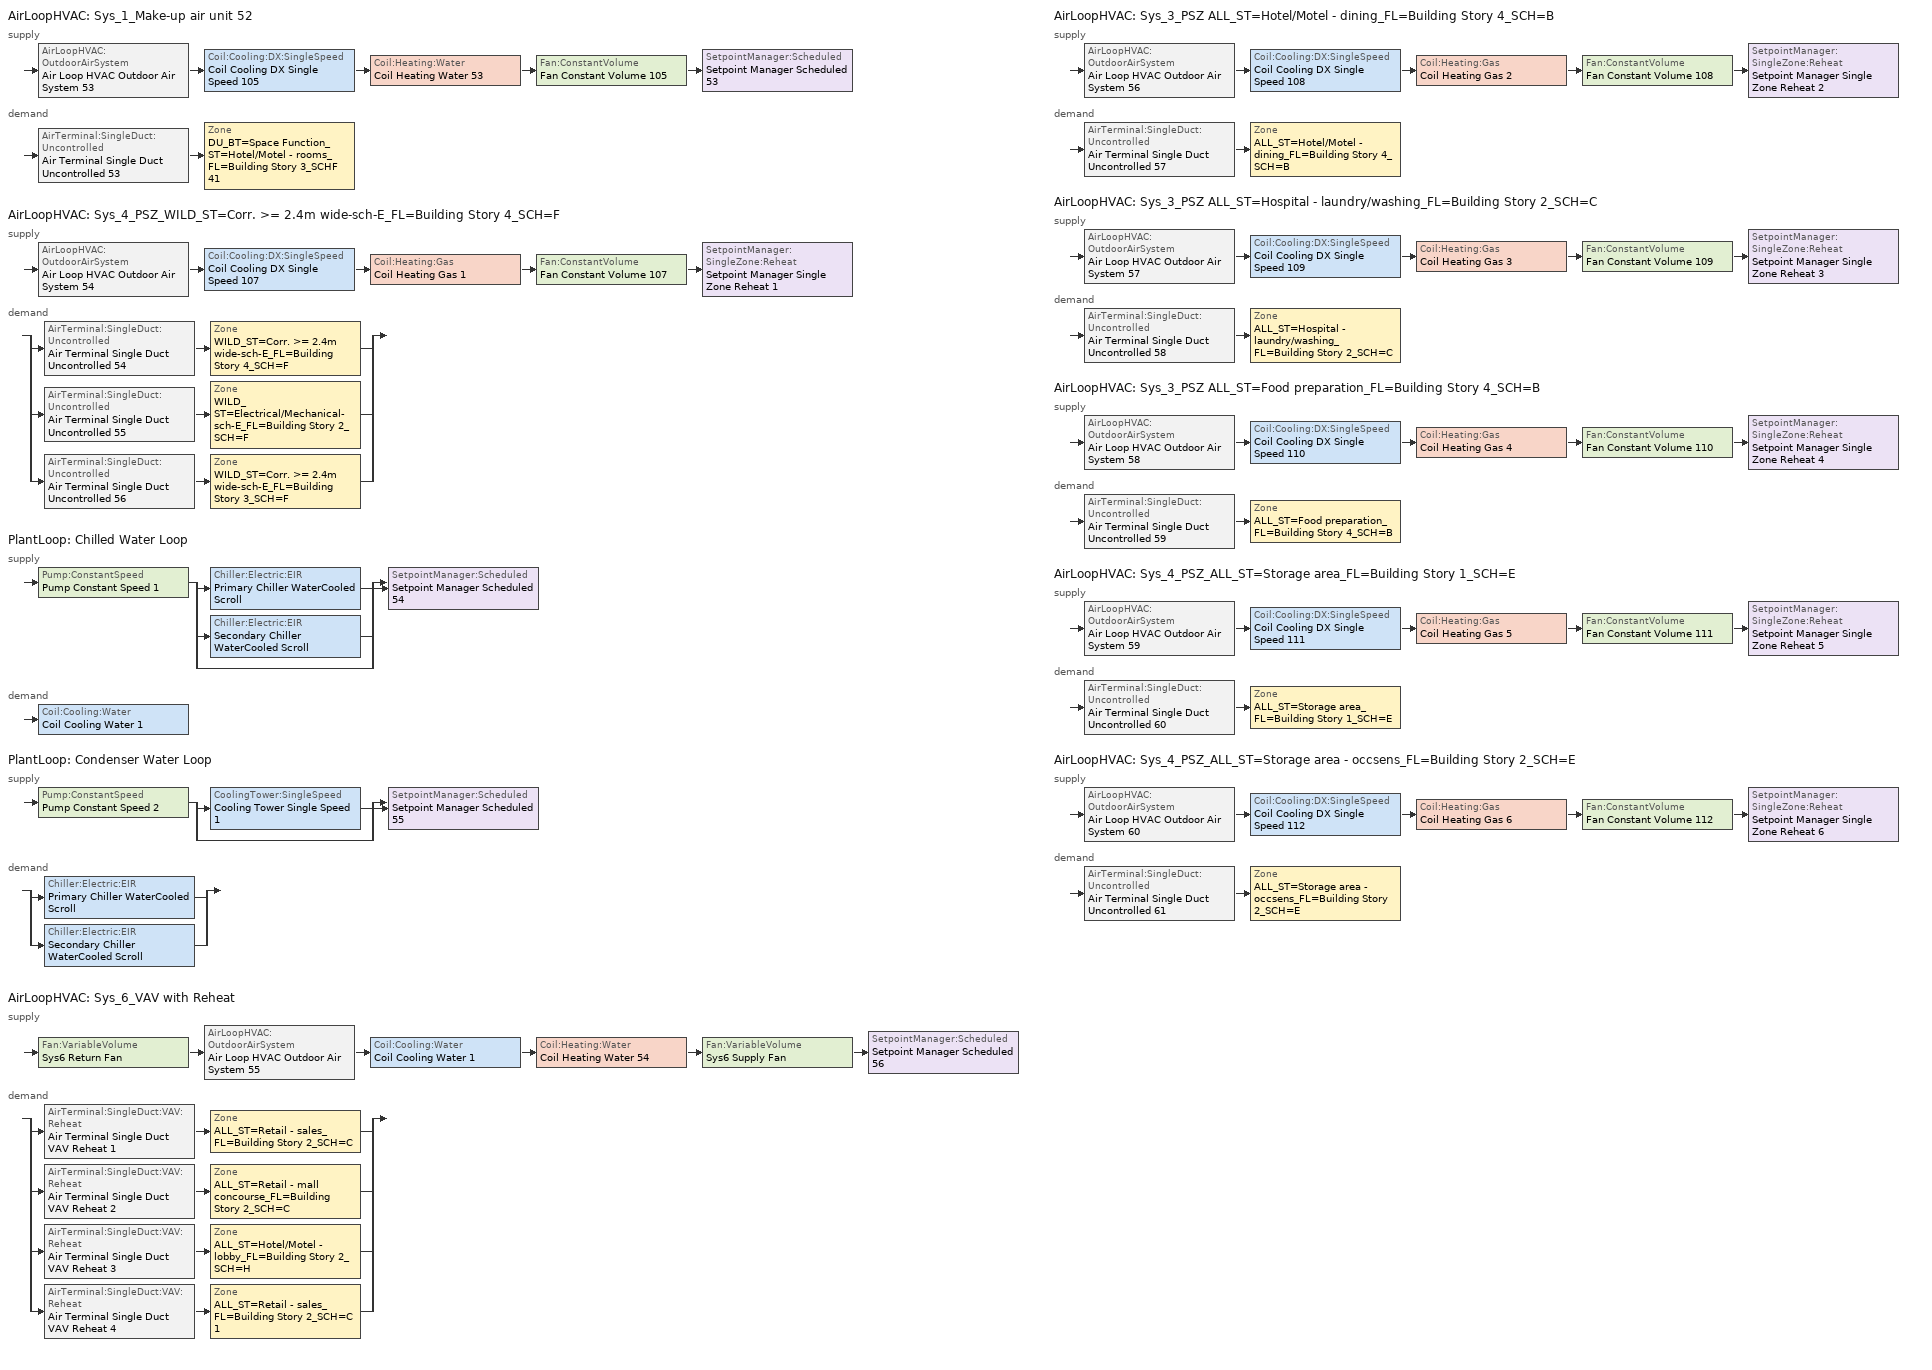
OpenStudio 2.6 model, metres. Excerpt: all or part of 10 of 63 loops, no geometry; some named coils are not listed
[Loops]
AirLoopHVAC 'Sys_1_Make-up air unit 52'
 supply: AirLoopHVAC:OutdoorAirSystem 'Air Loop HVAC Outdoor Air System 53' > Coil:Cooling:DX:SingleSpeed 'Coil Cooling DX Single Speed 105' > Coil:Heating:Water 'Coil Heating Water 53' > Fan:ConstantVolume 'Fan Constant Volume 105' > SetpointManager:Scheduled 'Setpoint Manager Scheduled 53'
 demand: AirTerminal:SingleDuct:Uncontrolled 'Air Terminal Single Duct Uncontrolled 53' > Zone 'DU_BT=Space Function_ST=Hotel/Motel - rooms_FL=Building Story 3_SCHF 41'
AirLoopHVAC 'Sys_4_PSZ_WILD_ST=Corr. >= 2.4m wide-sch-E_FL=Building Story 4_SCH=F'
 supply: AirLoopHVAC:OutdoorAirSystem 'Air Loop HVAC Outdoor Air System 54' > Coil:Cooling:DX:SingleSpeed 'Coil Cooling DX Single Speed 107' > Coil:Heating:Gas 'Coil Heating Gas 1' > Fan:ConstantVolume 'Fan Constant Volume 107' > SetpointManager:SingleZone:Reheat 'Setpoint Manager Single Zone Reheat 1'
 demand: split
  | AirTerminal:SingleDuct:Uncontrolled 'Air Terminal Single Duct Uncontrolled 54' > Zone 'WILD_ST=Corr. >= 2.4m wide-sch-E_FL=Building Story 4_SCH=F'
  | AirTerminal:SingleDuct:Uncontrolled 'Air Terminal Single Duct Uncontrolled 55' > Zone 'WILD_ST=Electrical/Mechanical-sch-E_FL=Building Story 2_SCH=F'
  | AirTerminal:SingleDuct:Uncontrolled 'Air Terminal Single Duct Uncontrolled 56' > Zone 'WILD_ST=Corr. >= 2.4m wide-sch-E_FL=Building Story 3_SCH=F'
PlantLoop 'Chilled Water Loop'
 supply: Pump:ConstantSpeed 'Pump Constant Speed 1' > split
  | Chiller:Electric:EIR 'Primary Chiller WaterCooled Scroll'
  | Chiller:Electric:EIR 'Secondary Chiller WaterCooled Scroll'
  | bypass
  join > SetpointManager:Scheduled 'Setpoint Manager Scheduled 54'
 demand: Coil:Cooling:Water 'Coil Cooling Water 1'
PlantLoop 'Condenser Water Loop'
 supply: Pump:ConstantSpeed 'Pump Constant Speed 2' > split
  | CoolingTower:SingleSpeed 'Cooling Tower Single Speed 1'
  | bypass
  join > SetpointManager:Scheduled 'Setpoint Manager Scheduled 55'
 demand: split
  | Chiller:Electric:EIR 'Primary Chiller WaterCooled Scroll'
  | Chiller:Electric:EIR 'Secondary Chiller WaterCooled Scroll'
AirLoopHVAC 'Sys_6_VAV with Reheat'
 supply: Fan:VariableVolume 'Sys6 Return Fan' > AirLoopHVAC:OutdoorAirSystem 'Air Loop HVAC Outdoor Air System 55' > Coil:Cooling:Water 'Coil Cooling Water 1' > Coil:Heating:Water 'Coil Heating Water 54' > Fan:VariableVolume 'Sys6 Supply Fan' > SetpointManager:Scheduled 'Setpoint Manager Scheduled 56'
 demand: split
  | AirTerminal:SingleDuct:VAV:Reheat 'Air Terminal Single Duct VAV Reheat 1' > Zone 'ALL_ST=Retail - sales_FL=Building Story 2_SCH=C'
  | AirTerminal:SingleDuct:VAV:Reheat 'Air Terminal Single Duct VAV Reheat 2' > Zone 'ALL_ST=Retail - mall concourse_FL=Building Story 2_SCH=C'
  | AirTerminal:SingleDuct:VAV:Reheat 'Air Terminal Single Duct VAV Reheat 3' > Zone 'ALL_ST=Hotel/Motel - lobby_FL=Building Story 2_SCH=H'
  | AirTerminal:SingleDuct:VAV:Reheat 'Air Terminal Single Duct VAV Reheat 4' > Zone 'ALL_ST=Retail - sales_FL=Building Story 2_SCH=C 1'
AirLoopHVAC 'Sys_3_PSZ ALL_ST=Hotel/Motel - dining_FL=Building Story 4_SCH=B'
 supply: AirLoopHVAC:OutdoorAirSystem 'Air Loop HVAC Outdoor Air System 56' > Coil:Cooling:DX:SingleSpeed 'Coil Cooling DX Single Speed 108' > Coil:Heating:Gas 'Coil Heating Gas 2' > Fan:ConstantVolume 'Fan Constant Volume 108' > SetpointManager:SingleZone:Reheat 'Setpoint Manager Single Zone Reheat 2'
 demand: AirTerminal:SingleDuct:Uncontrolled 'Air Terminal Single Duct Uncontrolled 57' > Zone 'ALL_ST=Hotel/Motel - dining_FL=Building Story 4_SCH=B'
AirLoopHVAC 'Sys_3_PSZ ALL_ST=Hospital - laundry/washing_FL=Building Story 2_SCH=C'
 supply: AirLoopHVAC:OutdoorAirSystem 'Air Loop HVAC Outdoor Air System 57' > Coil:Cooling:DX:SingleSpeed 'Coil Cooling DX Single Speed 109' > Coil:Heating:Gas 'Coil Heating Gas 3' > Fan:ConstantVolume 'Fan Constant Volume 109' > SetpointManager:SingleZone:Reheat 'Setpoint Manager Single Zone Reheat 3'
 demand: AirTerminal:SingleDuct:Uncontrolled 'Air Terminal Single Duct Uncontrolled 58' > Zone 'ALL_ST=Hospital - laundry/washing_FL=Building Story 2_SCH=C'
AirLoopHVAC 'Sys_3_PSZ ALL_ST=Food preparation_FL=Building Story 4_SCH=B'
 supply: AirLoopHVAC:OutdoorAirSystem 'Air Loop HVAC Outdoor Air System 58' > Coil:Cooling:DX:SingleSpeed 'Coil Cooling DX Single Speed 110' > Coil:Heating:Gas 'Coil Heating Gas 4' > Fan:ConstantVolume 'Fan Constant Volume 110' > SetpointManager:SingleZone:Reheat 'Setpoint Manager Single Zone Reheat 4'
 demand: AirTerminal:SingleDuct:Uncontrolled 'Air Terminal Single Duct Uncontrolled 59' > Zone 'ALL_ST=Food preparation_FL=Building Story 4_SCH=B'
AirLoopHVAC 'Sys_4_PSZ_ALL_ST=Storage area_FL=Building Story 1_SCH=E'
 supply: AirLoopHVAC:OutdoorAirSystem 'Air Loop HVAC Outdoor Air System 59' > Coil:Cooling:DX:SingleSpeed 'Coil Cooling DX Single Speed 111' > Coil:Heating:Gas 'Coil Heating Gas 5' > Fan:ConstantVolume 'Fan Constant Volume 111' > SetpointManager:SingleZone:Reheat 'Setpoint Manager Single Zone Reheat 5'
 demand: AirTerminal:SingleDuct:Uncontrolled 'Air Terminal Single Duct Uncontrolled 60' > Zone 'ALL_ST=Storage area_FL=Building Story 1_SCH=E'
AirLoopHVAC 'Sys_4_PSZ_ALL_ST=Storage area - occsens_FL=Building Story 2_SCH=E'
 supply: AirLoopHVAC:OutdoorAirSystem 'Air Loop HVAC Outdoor Air System 60' > Coil:Cooling:DX:SingleSpeed 'Coil Cooling DX Single Speed 112' > Coil:Heating:Gas 'Coil Heating Gas 6' > Fan:ConstantVolume 'Fan Constant Volume 112' > SetpointManager:SingleZone:Reheat 'Setpoint Manager Single Zone Reheat 6'
 demand: AirTerminal:SingleDuct:Uncontrolled 'Air Terminal Single Duct Uncontrolled 61' > Zone 'ALL_ST=Storage area - occsens_FL=Building Story 2_SCH=E'
[Sizing:Zone] Zone Cooling Design Supply Air Temperature Input Method=SupplyAirTemperature; Zone Cooling Design Supply Air Temperature Difference {deltaC}=11.11; Zone Heating Design Supply Air Temperature Input Method=SupplyAirTemperature; Zone Heating Design Supply Air Temperature Difference {deltaC}=11.11; Zone Cooling Design Supply Air Humidity Ratio {kg-H2O/kg-air}=0.0085; Zone Heating Design Supply Air Humidity Ratio {kg-H2O/kg-air}=0.008; Cooling Design Air Flow Method=DesignDay; Heating Design Air Flow Method=DesignDay; Account for Dedicated Outdoor Air System=No; Dedicated Outdoor Air System Control Strategy=NeutralSupplyAir; Dedicated Outdoor Air Low Setpoint Temperature for Design {C}=autosize; Dedicated Outdoor Air High Setpoint Temperature for Design {C}=autosize
Name | Zone Cooling Design Supply Air Temperature {C} | Zone Heating Design Supply Air Temperature {C} | Zone Heating Sizing Factor | Zone Cooling Sizing Factor
DU_BT=Space Function_ST=Hotel/Motel - rooms_FL=Building Story 3_SCHF 41; ALL_ST=Retail - sales_FL=Building Story 2_SCH=C; ALL_ST=Retail - mall concourse_FL=Building Story 2_SCH=C; ALL_ST=Hotel/Motel - dining_FL=Building Story 4_SCH=B; ALL_ST=Storage area_FL=Building Story 1_SCH=E; ALL_ST=Hospital - laundry/washing_FL=Building Story 2_SCH=C; ALL_ST=Storage area - occsens_FL=Building Story 2_SCH=E; ALL_ST=Hotel/Motel - lobby_FL=Building Story 2_SCH=H; ALL_ST=Retail - sales_FL=Building Story 2_SCH=C 1; ALL_ST=Food preparation_FL=Building Story 4_SCH=B; WILD_ST=Corr. >= 2.4m wide-sch-E_FL=Building Story 4_SCH=F | 13 | 43 | 1.3 | 1.1
WILD_ST=Electrical/Mechanical-sch-E_FL=Building Story 2_SCH=F; WILD_ST=Corr. >= 2.4m wide-sch-E_FL=Building Story 3_SCH=F | 14 | 40
[Zone equipment]
DU_BT=Space Function_ST=Hotel/Motel - rooms_FL=Building Story 3_SCHF 41: DU_BT=Space Function_ST=Hotel/Motel - rooms_FL=Building Story 3_SCHF 41 PTAC, Zone HVAC Baseboard Convective Water 53, Air Terminal Single Duct Uncontrolled 53
ALL_ST=Retail - sales_FL=Building Story 2_SCH=C: Air Terminal Single Duct VAV Reheat 1, Zone HVAC Baseboard Convective Water 57
ALL_ST=Retail - mall concourse_FL=Building Story 2_SCH=C: Air Terminal Single Duct VAV Reheat 2, Zone HVAC Baseboard Convective Water 58
ALL_ST=Hotel/Motel - dining_FL=Building Story 4_SCH=B: Air Terminal Single Duct Uncontrolled 57, Zone HVAC Baseboard Convective Water 61
ALL_ST=Storage area_FL=Building Story 1_SCH=E: Air Terminal Single Duct Uncontrolled 60, Zone HVAC Baseboard Convective Water 64
ALL_ST=Hospital - laundry/washing_FL=Building Story 2_SCH=C: Air Terminal Single Duct Uncontrolled 58, Zone HVAC Baseboard Convective Water 62
ALL_ST=Storage area - occsens_FL=Building Story 2_SCH=E: Air Terminal Single Duct Uncontrolled 61, Zone HVAC Baseboard Convective Water 65
ALL_ST=Hotel/Motel - lobby_FL=Building Story 2_SCH=H: Air Terminal Single Duct VAV Reheat 3, Zone HVAC Baseboard Convective Water 59
ALL_ST=Retail - sales_FL=Building Story 2_SCH=C 1: Air Terminal Single Duct VAV Reheat 4, Zone HVAC Baseboard Convective Water 60
ALL_ST=Food preparation_FL=Building Story 4_SCH=B: Air Terminal Single Duct Uncontrolled 59, Zone HVAC Baseboard Convective Water 63
WILD_ST=Corr. >= 2.4m wide-sch-E_FL=Building Story 4_SCH=F: Air Terminal Single Duct Uncontrolled 54, Zone HVAC Baseboard Convective Water 54
WILD_ST=Electrical/Mechanical-sch-E_FL=Building Story 2_SCH=F: Air Terminal Single Duct Uncontrolled 55, Zone HVAC Baseboard Convective Water 55
WILD_ST=Corr. >= 2.4m wide-sch-E_FL=Building Story 3_SCH=F: Air Terminal Single Duct Uncontrolled 56, Zone HVAC Baseboard Convective Water 56
[PlantLoop] Glycol Concentration=0; Plant Loop Volume {m3}=Autocalculate; Load Distribution Scheme=Optimal
Chilled Water Loop; Condenser Water Loop
[Sizing:Plant] Loop Design Temperature Difference {deltaC}=6; Sizing Option=NonCoincident; Zone Timesteps in Averaging Window=1; Coincident Sizing Factor Mode=None
Name | Loop Type | Design Loop Exit Temperature {C}
Chilled Water Loop | Cooling | 7
Condenser Water Loop | Condenser | 29
[AirLoopHVAC] Availability Schedule=Always On Discrete; Design Supply Air Flow Rate {m3/s}=AutoSize
Sys_1_Make-up air unit 52; Sys_4_PSZ_WILD_ST=Corr. >= 2.4m wide-sch-E_FL=Building Story 4_SCH=F; Sys_6_VAV with Reheat; Sys_3_PSZ ALL_ST=Hotel/Motel - dining_FL=Building Story 4_SCH=B; Sys_3_PSZ ALL_ST=Hospital - laundry/washing_FL=Building Story 2_SCH=C; Sys_3_PSZ ALL_ST=Food preparation_FL=Building Story 4_SCH=B; Sys_4_PSZ_ALL_ST=Storage area_FL=Building Story 1_SCH=E; Sys_4_PSZ_ALL_ST=Storage area - occsens_FL=Building Story 2_SCH=E
[Sizing:System] Design Outdoor Air Flow Rate {m3/s}=Autosize; Preheat Design Temperature {C}=7; Preheat Design Humidity Ratio {kg-H2O/kg-Air}=0.008; Precool Design Temperature {C}=13; Precool Design Humidity Ratio {kg-H2O/kg-Air}=0.008; Central Cooling Design Supply Air Temperature {C}=13; Sizing Option=NonCoincident; Central Cooling Design Supply Air Humidity Ratio {kg-H2O/kg-Air}=0.0085; Central Heating Design Supply Air Humidity Ratio {kg-H2O/kg-Air}=0.008; Cooling Design Air Flow Method=DesignDay; Cooling Design Air Flow Rate {m3/s}=0; Heating Design Air Flow Method=DesignDay; Heating Design Air Flow Rate {m3/s}=0; System Outdoor Air Method=ZoneSum; Zone Maximum Outdoor Air Fraction=1; Cooling Supply Air Flow Rate Per Floor Area {m3/s-m2}=0.00996765; Cooling Fraction of Autosized Cooling Supply Air Flow Rate=1; Cooling Supply Air Flow Rate Per Unit Cooling Capacity {m3/s-W}=3.94755e-05; Heating Supply Air Flow Rate Per Floor Area {m3/s-m2}=0.00996765; Heating Fraction of Autosized Heating Supply Air Flow Rate=1; Heating Fraction of Autosized Cooling Supply Air Flow Rate=1; Heating Supply Air Flow Rate Per Unit Heating Capacity {m3/s-W}=3.15882e-05; Cooling Design Capacity Method=CoolingDesignCapacity; Cooling Design Capacity {W}=autosize; Cooling Design Capacity Per Floor Area {W/m2}=234.7; Fraction of Autosized Cooling Design Capacity=1; Heating Design Capacity Method=HeatingDesignCapacity; Heating Design Capacity {W}=autosize; Heating Design Capacity Per Floor Area {W/m2}=157; Fraction of Autosized Heating Design Capacity=1; Central Cooling Capacity Control Method=OnOff
Name | Type of Load to Size On | Minimum System Air Flow Ratio | Central Heating Design Supply Air Temperature {C} | 100% Outdoor Air in Cooling | 100% Outdoor Air in Heating
Sys_1_Make-up air unit 52 | VentilationRequirement | 1 | 43 | Yes | Yes
Sys_4_PSZ_WILD_ST=Corr. >= 2.4m wide-sch-E_FL=Building Story 4_SCH=F; Sys_3_PSZ ALL_ST=Hotel/Motel - dining_FL=Building Story 4_SCH=B; Sys_3_PSZ ALL_ST=Hospital - laundry/washing_FL=Building Story 2_SCH=C; Sys_3_PSZ ALL_ST=Food preparation_FL=Building Story 4_SCH=B; Sys_4_PSZ_ALL_ST=Storage area_FL=Building Story 1_SCH=E; Sys_4_PSZ_ALL_ST=Storage area - occsens_FL=Building Story 2_SCH=E | Sensible | 1 | 43 | No | No
Sys_6_VAV with Reheat | Sensible | 0.3 | 13.1 | No | No
[Fan:ConstantVolume] Availability Schedule=Always On Discrete; Maximum Flow Rate {m3/s}=AutoSize
Name | Pressure Rise {Pa}
Fan Constant Volume 105; Fan Constant Volume 107; Fan Constant Volume 108; Fan Constant Volume 109; Fan Constant Volume 110; Fan Constant Volume 111; Fan Constant Volume 112
Fan Constant Volume 106 | 640
[Coil:Cooling:DX:SingleSpeed] Availability Schedule=Always On Discrete; Rated Total Cooling Capacity {W}=autosize; Rated Sensible Heat Ratio=autosize; Rated COP {W/W}=3; Rated Air Flow Rate {m3/s}=autosize; Rated Evaporator Fan Power Per Volume Flow Rate {W/(m3/s)}=773.3; Condenser Type=AirCooled; Evaporative Condenser Effectiveness=0; Evaporative Condenser Air Flow Rate {m3/s}=Autosize; Evaporative Condenser Pump Rated Power Consumption {W}=Autosize; Crankcase Heater Capacity {W}=0; Maximum Outdoor Dry-Bulb Temperature for Crankcase Heater Operation {C}=0; Basin Heater Capacity {W/K}=0; Basin Heater Setpoint Temperature {C}=10
Name | Total Cooling Capacity Function of Temperature Curve | Total Cooling Capacity Function of Flow Fraction Curve | Energy Input Ratio Function of Temperature Curve | Energy Input Ratio Function of Flow Fraction Curve | Part Load Fraction Correlation Curve
Coil Cooling DX Single Speed 105 | Curve Biquadratic 209 | Curve Quadratic 209 | Curve Biquadratic 210 | Curve Quadratic 210 | Curve Cubic 105
Coil Cooling DX Single Speed 106 | Curve Biquadratic 211 | Curve Quadratic 211 | Curve Biquadratic 212 | Curve Quadratic 212 | Curve Cubic 106
Coil Cooling DX Single Speed 107 | Curve Biquadratic 213 | Curve Quadratic 213 | Curve Biquadratic 214 | Curve Quadratic 214 | Curve Cubic 107
Coil Cooling DX Single Speed 108 | Curve Biquadratic 219 | Curve Quadratic 217 | Curve Biquadratic 220 | Curve Quadratic 218 | Curve Quadratic 219
Coil Cooling DX Single Speed 109 | Curve Biquadratic 221 | Curve Quadratic 220 | Curve Biquadratic 222 | Curve Quadratic 221 | Curve Quadratic 222
Coil Cooling DX Single Speed 110 | Curve Biquadratic 223 | Curve Quadratic 223 | Curve Biquadratic 224 | Curve Quadratic 224 | Curve Quadratic 225
Coil Cooling DX Single Speed 111 | Curve Biquadratic 225 | Curve Quadratic 226 | Curve Biquadratic 226 | Curve Quadratic 227 | Curve Cubic 108
Coil Cooling DX Single Speed 112 | Curve Biquadratic 227 | Curve Quadratic 228 | Curve Biquadratic 228 | Curve Quadratic 229 | Curve Cubic 109
[Controller:OutdoorAir] Minimum Outdoor Air Flow Rate {m3/s}=autosize; Maximum Outdoor Air Flow Rate {m3/s}=Autosize; Economizer Control Type=NoEconomizer; Economizer Control Action Type=ModulateFlow; Economizer Maximum Limit Dry-Bulb Temperature {C}=28; Economizer Maximum Limit Enthalpy {J/kg}=64000; Economizer Minimum Limit Dry-Bulb Temperature {C}=-100; Lockout Type=NoLockout; Minimum Limit Type=FixedMinimum; High Humidity Control=No; Heat Recovery Bypass Control Type=BypassWhenWithinEconomizerLimits
Name | Controller Mechanical Ventilation
Controller Outdoor Air 53 | Controller Mechanical Ventilation 53
Controller Outdoor Air 54 | Controller Mechanical Ventilation 54
Controller Outdoor Air 55 | Controller Mechanical Ventilation 55
Controller Outdoor Air 56 | Controller Mechanical Ventilation 56
Controller Outdoor Air 57 | Controller Mechanical Ventilation 57
Controller Outdoor Air 58 | Controller Mechanical Ventilation 58
Controller Outdoor Air 59 | Controller Mechanical Ventilation 59
Controller Outdoor Air 60 | Controller Mechanical Ventilation 60
[Controller:MechanicalVentilation] Availability Schedule=Always On Discrete; System Outdoor Air Method=ZoneSum
Controller Mechanical Ventilation 53; Controller Mechanical Ventilation 54; Controller Mechanical Ventilation 55; Controller Mechanical Ventilation 56; Controller Mechanical Ventilation 57; Controller Mechanical Ventilation 58; Controller Mechanical Ventilation 59; Controller Mechanical Ventilation 60
[AirLoopHVAC:OutdoorAirSystem]
Name | Controller
Air Loop HVAC Outdoor Air System 53 | Controller Outdoor Air 53
Air Loop HVAC Outdoor Air System 54 | Controller Outdoor Air 54
Air Loop HVAC Outdoor Air System 55 | Controller Outdoor Air 55
Air Loop HVAC Outdoor Air System 56 | Controller Outdoor Air 56
Air Loop HVAC Outdoor Air System 57 | Controller Outdoor Air 57
Air Loop HVAC Outdoor Air System 58 | Controller Outdoor Air 58
Air Loop HVAC Outdoor Air System 59 | Controller Outdoor Air 59
Air Loop HVAC Outdoor Air System 60 | Controller Outdoor Air 60
[Controller:WaterCoil]
Controller Water Coil 55: Water Coil=Coil Cooling Water 1; Action=Reverse; Minimum Actuated Flow {m3/s}=0
[SetpointManager:Scheduled] Control Variable=Temperature
Name | Schedule
Setpoint Manager Scheduled 53 | Makeup-Air Unit Supply Air Temp 52
Setpoint Manager Scheduled 54 | CHW Temp
Setpoint Manager Scheduled 55 | CW Temp
Setpoint Manager Scheduled 56 | Supply Air Temp
[Coil:Heating:Electric]
Coil Heating Electric 53: Availability Schedule=Always Off Discrete
[ZoneHVAC:PackagedTerminalAirConditioner]
DU_BT=Space Function_ST=Hotel/Motel - rooms_FL=Building Story 3_SCHF 41 PTAC: Availability Schedule=Always On Discrete; Supply Air Flow Rate During Cooling Operation {m3/s}=Autosize; Supply Air Flow Rate During Heating Operation {m3/s}=Autosize; Supply Air Flow Rate When No Cooling or Heating is Needed {m3/s}=Autosize; Outdoor Air Flow Rate During Cooling Operation {m3/s}=Autosize; Outdoor Air Flow Rate During Heating Operation {m3/s}=Autosize; Outdoor Air Flow Rate When No Cooling or Heating is Needed {m3/s}=Autosize; Supply Air Fan=Fan Constant Volume 106; Heating Coil=Coil Heating Electric 53; Cooling Coil=Coil Cooling DX Single Speed 106; Fan Placement=DrawThrough
[AirTerminal:SingleDuct:Uncontrolled] Availability Schedule=Always On Discrete; Maximum Air Flow Rate {m3/s}=AutoSize
Air Terminal Single Duct Uncontrolled 53; Air Terminal Single Duct Uncontrolled 54; Air Terminal Single Duct Uncontrolled 55; Air Terminal Single Duct Uncontrolled 56; Air Terminal Single Duct Uncontrolled 57; Air Terminal Single Duct Uncontrolled 58; Air Terminal Single Duct Uncontrolled 59; Air Terminal Single Duct Uncontrolled 60; Air Terminal Single Duct Uncontrolled 61
[Coil:Heating:Gas] Availability Schedule=Always On Discrete; Gas Burner Efficiency=0.8; Nominal Capacity {W}=AutoSize; Parasitic Electric Load {W}=0; Parasitic Gas Load {W}=0
Coil Heating Gas 1; Coil Heating Gas 2; Coil Heating Gas 3; Coil Heating Gas 4; Coil Heating Gas 5; Coil Heating Gas 6
[SetpointManager:SingleZone:Reheat] Minimum Supply Air Temperature {C}=13; Maximum Supply Air Temperature {C}=43
Name | Control Zone
Setpoint Manager Single Zone Reheat 1 | WILD_ST=Corr. >= 2.4m wide-sch-E_FL=Building Story 4_SCH=F
Setpoint Manager Single Zone Reheat 2 | ALL_ST=Hotel/Motel - dining_FL=Building Story 4_SCH=B
Setpoint Manager Single Zone Reheat 3 | ALL_ST=Hospital - laundry/washing_FL=Building Story 2_SCH=C
Setpoint Manager Single Zone Reheat 4 | ALL_ST=Food preparation_FL=Building Story 4_SCH=B
Setpoint Manager Single Zone Reheat 5 | ALL_ST=Storage area_FL=Building Story 1_SCH=E
Setpoint Manager Single Zone Reheat 6 | ALL_ST=Storage area - occsens_FL=Building Story 2_SCH=E
[Pump:ConstantSpeed] Rated Flow Rate {m3/s}=autosize; Rated Pump Head {Pa}=179352; Rated Power Consumption {W}=autosize; Motor Efficiency=0.9; Fraction of Motor Inefficiencies to Fluid Stream=0; Pump Control Type=Intermittent; Design Power Sizing Method=PowerPerFlowPerPressure; Design Electric Power per Unit Flow Rate {W/(m3/s)}=348701.1; Design Shaft Power per Unit Flow Rate per Unit Head {W-s/m3-Pa}=1.28205
Pump Constant Speed 1; Pump Constant Speed 2
[Chiller:Electric:EIR] Reference Capacity {W}=Autosize; Reference COP {W/W}=5.5; Condenser Type=WaterCooled; Design Heat Recovery Water Flow Rate {m3/s}=0; Sizing Factor=1; Basin Heater Capacity {W/K}=0; Basin Heater Setpoint Temperature {C}=10
Name | Cooling Capacity Function of Temperature Curve | Electric Input to Cooling Output Ratio Function of Temperature Curve | Electric Input to Cooling Output Ratio Function of Part Load Ratio Curve
Primary Chiller WaterCooled Scroll | Curve Biquadratic 215 | Curve Biquadratic 216 | Curve Quadratic 215
Secondary Chiller WaterCooled Scroll | Curve Biquadratic 217 | Curve Biquadratic 218 | Curve Quadratic 216
[CoolingTower:SingleSpeed]
Cooling Tower Single Speed 1: Design Water Flow Rate {m3/s}=autosize; Design Air Flow Rate {m3/s}=autosize; Fan Power at Design Air Flow Rate {W}=autosize; U-Factor Times Area Value at Design Air Flow Rate {W/K}=autosize; Air Flow Rate in Free Convection Regime {m3/s}=autosize; U-Factor Times Area Value at Free Convection Air Flow Rate {W/K}=autosize; Performance Input Method=UFactorTimesAreaAndDesignWaterFlowRate; Free Convection Capacity {W}=0; Basin Heater Capacity {W/K}=0; Evaporation Loss Mode=LossFactor; Evaporation Loss Factor {percent/K}=0.2; Drift Loss Percent {percent}=0.008; Blowdown Calculation Mode=ConcentrationRatio; Blowdown Concentration Ratio=3; Capacity Control=FanCycling; Number of Cells=1; Cell Control=MinimalCell; Cell Minimum  Water Flow Rate Fraction=0.33; Cell Maximum Water Flow Rate Fraction=2.5; Sizing Factor=1; Free Convection Air Flow Rate Sizing Factor=0.1; Free Convection U-Factor Times Area Value Sizing Factor=0.1; Heat Rejection Capacity and Nominal Capacity Sizing Ratio=1.25; Free Convection Nominal Capacity Sizing Factor=0.1; Design Inlet Air Dry-Bulb Temperature {C}=35; Design Inlet Air Wet-Bulb Temperature {C}=24; Design Approach Temperature {deltaC}=5; Design Range Temperature {deltaC}=6
[Fan:VariableVolume] Availability Schedule=Always On Discrete; Fan Efficiency=0.6045; Pressure Rise {Pa}=1017.592; Maximum Flow Rate {m3/s}=Autosize; Fan Power Minimum Flow Rate Input Method=FixedFlowRate; Fan Power Minimum Flow Fraction=0; Fan Power Minimum Air Flow Rate {m3/s}=0; Motor Efficiency=0.93; Motor In Airstream Fraction=1; Fan Power Coefficient 1=0.0407599; Fan Power Coefficient 2=0.088045; Fan Power Coefficient 3=-0.0729261; Fan Power Coefficient 4=0.94374; Fan Power Coefficient 5=0
Sys6 Supply Fan; Sys6 Return Fan
[Coil:Cooling:Water]
Coil Cooling Water 1: Availability Schedule=Always On Discrete
[AirTerminal:SingleDuct:VAV:Reheat] Availability Schedule=Always On Discrete; Maximum Air Flow Rate {m3/s}=AutoSize; Zone Minimum Air Flow Input Method=Constant; Constant Minimum Air Flow Fraction=0.3; Maximum Hot Water or Steam Flow Rate {m3/s}=AutoSize; Minimum Hot Water or Steam Flow Rate {m3/s}=0; Convergence Tolerance=0.001; Damper Heating Action=Normal; Maximum Flow per Zone Floor Area During Reheat {m3/s-m2}=AutoSize; Maximum Flow Fraction During Reheat=AutoSize; Maximum Reheat Air Temperature {C}=43; Control For Outdoor Air=No
Name | Fixed Minimum Air Flow Rate {m3/s} | Reheat Coil
Air Terminal Single Duct VAV Reheat 1 | 0.155338 | Coil Heating Water 55
Air Terminal Single Duct VAV Reheat 2 | 0.377724 | Coil Heating Water 56
Air Terminal Single Duct VAV Reheat 3 | 2.61637 | Coil Heating Water 57
Air Terminal Single Duct VAV Reheat 4 | 0.134143 | Coil Heating Water 58
[Schedule:Ruleset]
Name | Default Day Schedule
Makeup-Air Unit Supply Air Temp 52 | Makeup Air Unit Supply Air Temp Default 52
CHW Temp | Schedule Day 3
CW Temp | Schedule Day 4
Supply Air Temp | Supply Air Temp Default
[Schedule:Day]
Makeup Air Unit Supply Air Temp Default 52: 24, 0, 20
Schedule Day 3; wkdCHW Temp 1; satCHW Temp 1; sunCHW Temp 1: 1, 0, 7, 2, 0, 7, 3, 0, 7, 4, 0, 7, 5, 0, 7, 6, 0, 7, 7, 0, 7, 8, 0, 7, 9, 0, 7, 10, 0, 7, 11, 0, 7, 12, 0, 7, 13, 0, 7, 14, 0, 7, 15, 0, 7, 16, 0, 7, 17, 0, 7, 18, 0, 7, 19, 0, 7, 20, 0, 7, 21, 0, 7, 22, 0, 7, 23, 0, 7, 24, 0, 7
Schedule Day 4; wkdCW Temp 1; satCW Temp 1; sunCW Temp 1: 1, 0, 29, 2, 0, 29, 3, 0, 29, 4, 0, 29, 5, 0, 29, 6, 0, 29, 7, 0, 29, 8, 0, 29, 9, 0, 29, 10, 0, 29, 11, 0, 29, 12, 0, 29, 13, 0, 29, 14, 0, 29, 15, 0, 29, 16, 0, 29, 17, 0, 29, 18, 0, 29, 19, 0, 29, 20, 0, 29, 21, 0, 29, 22, 0, 29, 23, 0, 29, 24, 0, 29
Supply Air Temp Default: 24, 0, 13
[Schedule:Rule] Date Specification Type=DateRange; Start Month=1; Start Day=1; End Month=12; End Day=31
Name | Schedule Ruleset | Rule Order | Day Schedule | Apply Sunday | Apply Monday | Apply Tuesday | Apply Wednesday | Apply Thursday | Apply Friday | Apply Saturday
wkdCHW Temp rule | CHW Temp | 2 | wkdCHW Temp 1 | No | Yes | Yes | Yes | Yes | Yes | No
satCHW Temprule | CHW Temp | 1 | satCHW Temp 1 | No | No | No | No | No | No | Yes
sunCHW Temprule | CHW Temp | 0 | sunCHW Temp 1 | Yes | No | No | No | No | No | No
wkdCW Temp rule | CW Temp | 2 | wkdCW Temp 1 | No | Yes | Yes | Yes | Yes | Yes | No
satCW Temprule | CW Temp | 1 | satCW Temp 1 | No | No | No | No | No | No | Yes
sunCW Temprule | CW Temp | 0 | sunCW Temp 1 | Yes | No | No | No | No | No | No
[Schedule:Constant]
Name | Value
Always On Discrete | 1
Always Off Discrete | 0
[Curve:Biquadratic]
Name | Coefficient1 Constant | Coefficient2 x | Coefficient3 x**2 | Coefficient4 y | Coefficient5 y**2 | Coefficient6 x*y | Minimum Value of x | Maximum Value of x | Minimum Value of y | Maximum Value of y
Curve Biquadratic 209; Curve Biquadratic 211; Curve Biquadratic 213; Curve Biquadratic 225; Curve Biquadratic 227 | 0.867905 | 0.0142459 | 0.000554364 | -0.00755748 | 3.3048e-05 | -0.000191808 | 13 | 24 | 24 | 46
Curve Biquadratic 210; Curve Biquadratic 212; Curve Biquadratic 214; Curve Biquadratic 226; Curve Biquadratic 228 | 0.116936 | 0.0284933 | -0.000411156 | 0.0214108 | 0.000161028 | -0.000679104 | 13 | 24 | 24 | 46
Curve Biquadratic 215; Curve Biquadratic 217 | 1.02152 | 0.0370359 | 0.000233248 | -0.00389405 | -6.52536e-05 | -0.000268045 | 5 | 10 | 24 | 35
Curve Biquadratic 216; Curve Biquadratic 218 | 0.701769 | -0.00452016 | 0.00053311 | -0.00549821 | 0.000544579 | -0.000729032 | 5 | 10 | 24 | 35
Curve Biquadratic 219; Curve Biquadratic 221; Curve Biquadratic 223 | 0.942588 | 0.00954335 | 0.00068377 | -0.0110427 | 5.249e-06 | -9.72e-06 | 17 | 22 | 13 | 46
Curve Biquadratic 220; Curve Biquadratic 222; Curve Biquadratic 224 | 0.342414 | 0.034885 | -0.0006237 | 0.00497722 | 0.000437951 | -0.000728028 | 17 | 22 | 13 | 46
[Curve:Quadratic]
Name | Coefficient1 Constant | Coefficient2 x | Coefficient3 x**2 | Minimum Value of x | Maximum Value of x
Curve Quadratic 209; Curve Quadratic 210; Curve Quadratic 211; Curve Quadratic 212; Curve Quadratic 213; Curve Quadratic 214; Curve Quadratic 226; Curve Quadratic 227; Curve Quadratic 228; Curve Quadratic 229 | 1 | 0 | 0 | 0 | 1
Curve Quadratic 215; Curve Quadratic 216 | 0.0636912 | 0.584888 | 0.352803 | 0 | 1
Curve Quadratic 217; Curve Quadratic 220; Curve Quadratic 223 | 0.8 | 0.2 | 0 | 0.5 | 1.5
Curve Quadratic 218; Curve Quadratic 221; Curve Quadratic 224 | 1.1552 | -0.1808 | 0.0256 | 0.5 | 1.5
Curve Quadratic 219; Curve Quadratic 222; Curve Quadratic 225 | 0.85 | 0.15 | 0 | 0 | 1
[Curve:Cubic] Coefficient1 Constant=0.0277; Coefficient2 x=4.9151; Coefficient3 x**2=-8.184; Coefficient4 x**3=4.2702; Minimum Value of x=0.7; Maximum Value of x=1
Curve Cubic 105; Curve Cubic 106; Curve Cubic 107; Curve Cubic 108; Curve Cubic 109
